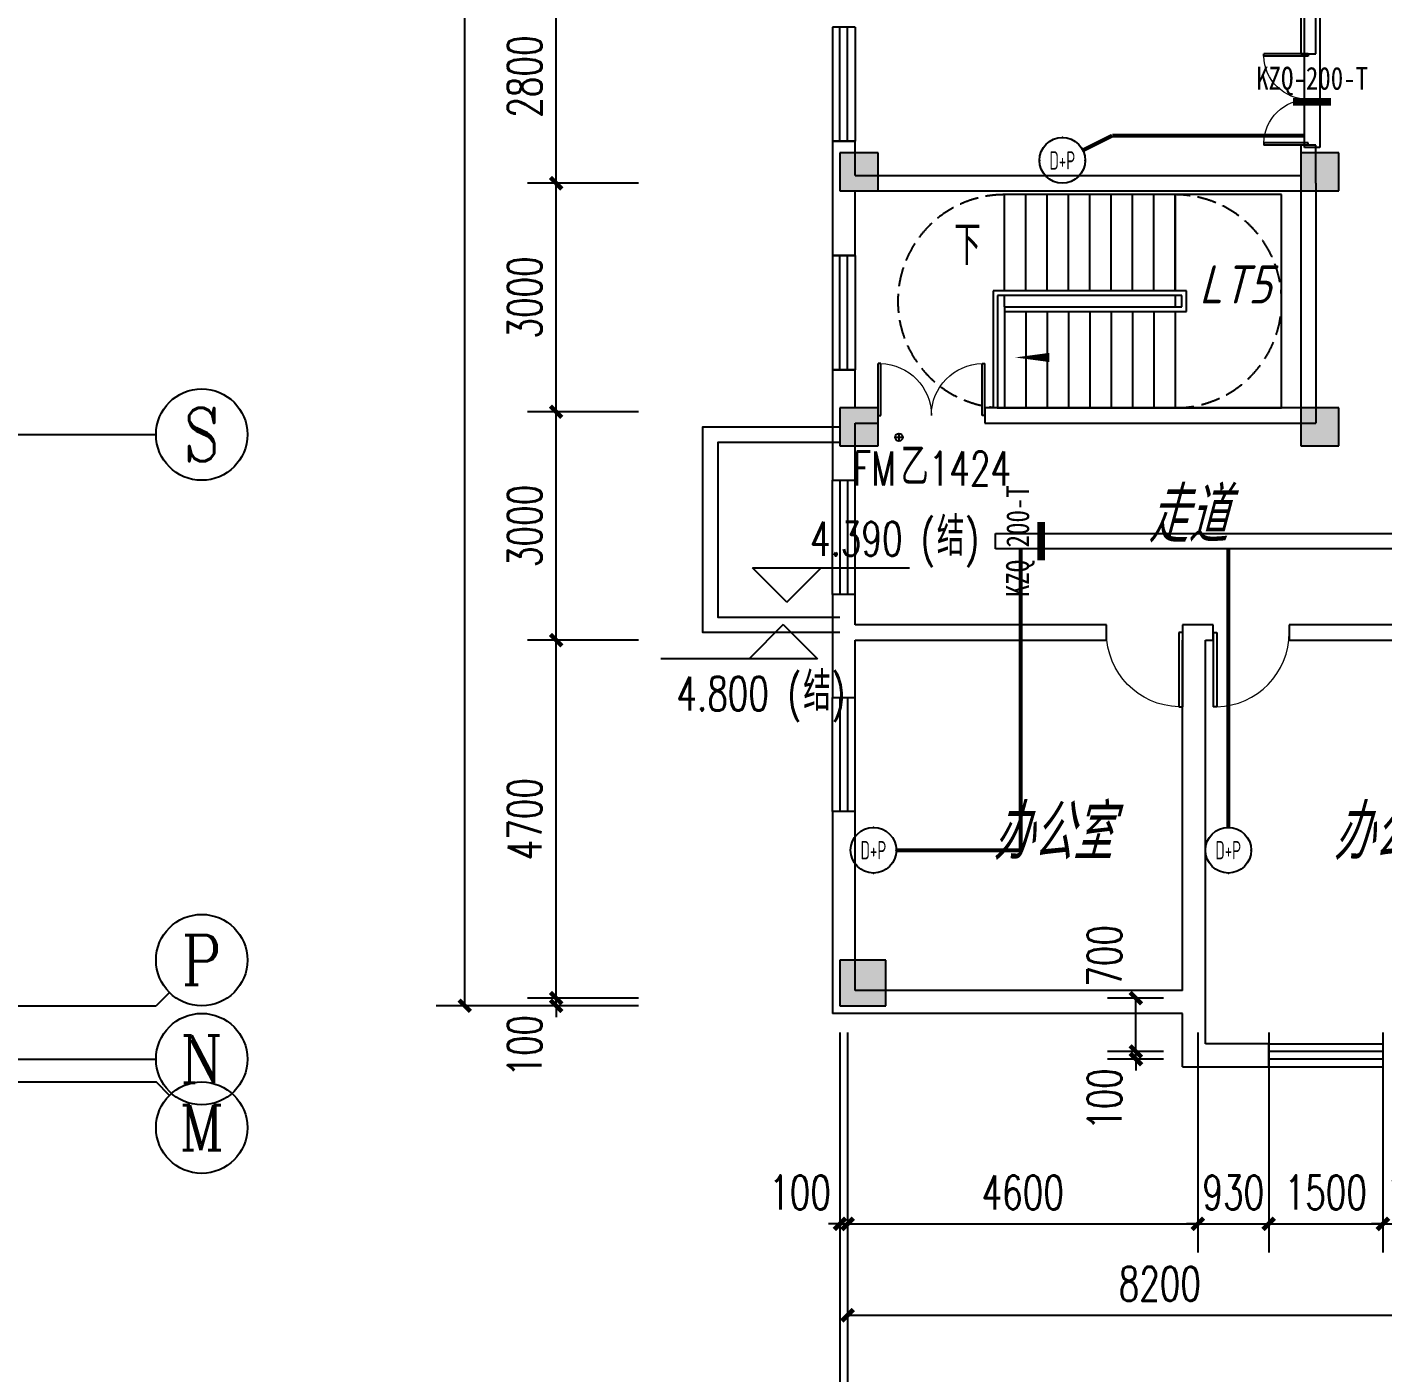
# Model space of a CAD drawing. Extents: x 1333527 to 1855755, y 1020844 to 1581249.
# Drawn here: x 1436099 to 1453904, y 1064658 to 1082327 of the extents above; entities that cross this region are included whole.
import ezdxf
from ezdxf.enums import TextEntityAlignment as Align

# ---------------------------------------------------------------- set-up
doc = ezdxf.new("R2010")
doc.units = 0
doc.header["$LTSCALE"] = 1000
doc.header["$PDSIZE"] = 5
doc.linetypes.add('DASH', pattern=[0.35, 0.25, -0.1])
doc.layers.add('1-建筑底图', color=8, linetype='Continuous', plot=False)
for name, color, linetype in [('AXIS_TEXT', 7, 'Continuous'), ('CABLETRAY_PDS', 4, 'Continuous'), ('EQUIP-通讯', 3, 'Continuous'), ('WIRE-综合布线', 5, 'Continuous'), ('建筑-柱子', 9, 'Continuous'), ('建筑-柱子-填充', 8, 'Continuous'), ('抗震支吊架', 2, 'Continuous'), ('排水', 153, 'Continuous'), ('构造做法', 140, 'Continuous')]:
    doc.layers.add(name, color=color, linetype=linetype)
doc.styles.add('_TCH_AXIS', font='COMPLEX', dxfattribs={"bigfont": 'GBCBIG'})
doc.styles.add('_TCH_DIM', font='SIMPLEX', dxfattribs={"bigfont": 'GBCBIG'})
doc.styles.add('_TCH_DIM_T3', font='SIMPLEX', dxfattribs={"width": 0.705882, "bigfont": 'GBCBIG'})
doc.styles.add('_TCH_WINDOW', font='SIMPLEX', dxfattribs={"bigfont": 'GBCBIG'})
doc.styles.add('_TEL_ATTDEF', font='gbenor', dxfattribs={"bigfont": 'gbcbig'})
doc.styles.add('_TEL_DIM', font='SIMPLEX', dxfattribs={"width": 0.8, "height": 3.5, "bigfont": 'HZTXT'})
doc.styles.add('A_DIM', font='SIMPLEX', dxfattribs={"width": 0.7, "bigfont": 'HZ'})
doc.styles.add('COMPLEX', font='COMPLEX')
doc.styles.add('kzcad', font='', dxfattribs={"width": 0.8})
doc.styles.get("Standard").update_dxf_attribs({"font": 'gbeitc.shx', "bigfont": 'gbcbig.shx'})
doc.styles.get('kzcad').set_extended_font_data('SimSun')
doc.linetypes.add('JIEDI', pattern='A,1.25,-0.25,0.25,-0.25,0.625,["/",Standard,S=0.6,R=0,X=0,Y=-0.3],0.625,-0.25,0.25,-0.25', length=4)
doc.dimstyles.new('_TCH_ARCH&&150', dxfattribs={"dimtxt": 446.25, "dimasz": 150, "dimexe": 375, "dimexo": 450, "dimgap": 189.375, "dimtad": 1, "dimdec": 0, "dimzin": 0, "dimdsep": 46, "dimtxsty": '_TCH_DIM_T3', "dimblk": 'ARCHTICK', "dimcen": 0.09, "dimclrt": 7, "dimazin": 2, "dimtfac": 1, "dimtdec": 0, "dimtix": 1, "dimtmove": 2, "dimatfit": 3, "dimfxl": 1, "dimtolj": 1, "dimtzin": 0, "dimarcsym": 0})

# ---------------------------------------------------------------- blocks, each defined once
blk = doc.blocks.new('$equip_U$00000080(win7-PC-hzk)')
blk.add_circle((0, 0.5), 0.5)
for p in [(0, 0.999), (-0.5, 0.5), (0.5, 0.5)]:
    blk.add_point(p)
at = {"color": 7, "style": '_TEL_DIM', "width": 0.7}
blk.add_attdef('$TEXT$', text='', height=0.4, dxfattribs=at).set_placement((0, 0.5), align=Align.MIDDLE_CENTER)
at = {"color": 7, "style": '_TEL_DIM', "flags": 1}
for tag in ['A', 'REMARK']:
    blk.add_attdef(tag, text='', height=0.00002, dxfattribs=at).set_placement((0, 0), align=Align.MIDDLE_CENTER)
blk = doc.blocks.new('bp')
at = {"layer": '构造做法'}
for points in [[(684404, 661018), (686204, 661018), (686204, 658318), (684404, 658318)], [(684404, 660818), (686004, 660818), (686004, 658518), (684404, 658518)]]:
    blk.add_lwpolyline(points, dxfattribs=at)
blk = doc.blocks.new('ng')
at = {"layer": '排水'}
for p, q in [((345991, 781358), (346091, 781358)), ((346041, 781408), (346041, 781308))]:
    blk.add_line(p, q, dxfattribs=at)
blk.add_circle((346041, 781358), 50, dxfattribs=at)
blk = doc.blocks.new('A$C4670417C')
at = {"layer": '建筑-柱子-填充'}
for points in [[(87000, 39500), (86500, 39500), (86500, 39000), (87000, 39000)], [(93050, 39500), (92550, 39500), (92550, 39000), (93050, 39000)], [(87000, 36150), (86500, 36150), (86500, 35650), (87000, 35650)], [(93050, 36150), (92550, 36150), (92550, 35650), (93050, 35650)], [(87100, 28900), (86500, 28900), (86500, 28300), (87100, 28300)]]:
    blk.add_hatch(color=256, dxfattribs=at).paths.add_polyline_path(points)
at = {"layer": '建筑-柱子'}
for p, q in [((87000, 39500), (86500, 39500)), ((86500, 39500), (86500, 39000)), ((87000, 39000), (87000, 39500)), ((93050, 39500), (92550, 39500)), ((92550, 39500), (92550, 39000)), ((93050, 39000), (93050, 39500)), ((86500, 39000), (87000, 39000)), ((92550, 39000), (93050, 39000)), ((87000, 36150), (86500, 36150)), ((86500, 36150), (86500, 35650)), ((87000, 35650), (87000, 36150)), ((93050, 36150), (92550, 36150)), ((92550, 36150), (92550, 35650)), ((93050, 35650), (93050, 36150)), ((86500, 35650), (87000, 35650)), ((92550, 35650), (93050, 35650)), ((87100, 28900), (86500, 28900)), ((86500, 28900), (86500, 28300)), ((87100, 28300), (87100, 28900)), ((86500, 28300), (87100, 28300))]:
    blk.add_line(p, q, dxfattribs=at)
blk = doc.blocks.new('_ArchTick')
at = {"color": 0, "linetype": 'ByBlock', "const_width": 0.4}
blk.add_lwpolyline([(-0.5, -0.5), (0.5, 0.5)], dxfattribs=at)
blk = doc.blocks.new('*D899')
at = {"layer": '1-建筑底图', "color": 0, "lineweight": -2, "transparency": 16777216}
for p, q in [((87300, 23000), (87300, 18218)), ((111100, 23000), (111100, 18218)), ((87300, 18593), (111100, 18593))]:
    blk.add_line(p, q, dxfattribs=at)
at = {"layer": 'Defpoints', "color": 0}
for p in [(87300, 23450), (111100, 23450), (111100, 18593)]:
    blk.add_point(p, dxfattribs=at)
at = {"layer": '1-建筑底图', "color": 0, "lineweight": -2, "transparency": 16777216, "xscale": 150, "yscale": 150, "zscale": 150, "rotation": 180}
blk.add_blockref('_ArchTick', (87300, 18593), dxfattribs=at)
at = {"layer": '1-建筑底图', "color": 0, "lineweight": -2, "transparency": 16777216, "xscale": 150, "yscale": 150, "zscale": 150}
blk.add_blockref('_ArchTick', (111100, 18593), dxfattribs=at)
at = {"layer": '1-建筑底图', "color": 7, "transparency": 16777216, "insert": (99200, 19005), "char_height": 446.2, "attachment_point": 5, "style": '_TCH_DIM_T3'}
blk.add_mtext('\\A1;23800', dxfattribs=at)
blk = doc.blocks.new('*D900')
at = {"layer": '1-建筑底图', "color": 0, "lineweight": -2, "transparency": 16777216}
for p, q in [((87400, 22250), (87400, 19362)), ((95600, 22250), (95600, 19362)), ((87400, 19737), (95600, 19737))]:
    blk.add_line(p, q, dxfattribs=at)
at = {"layer": 'Defpoints', "color": 0}
for p in [(87400, 22700), (95600, 22700), (95600, 19737)]:
    blk.add_point(p, dxfattribs=at)
at = {"layer": '1-建筑底图', "color": 0, "lineweight": -2, "transparency": 16777216, "xscale": 150, "yscale": 150, "zscale": 150, "rotation": 180}
blk.add_blockref('_ArchTick', (87400, 19737), dxfattribs=at)
at = {"layer": '1-建筑底图', "color": 0, "lineweight": -2, "transparency": 16777216, "xscale": 150, "yscale": 150, "zscale": 150}
blk.add_blockref('_ArchTick', (95600, 19737), dxfattribs=at)
at = {"layer": '1-建筑底图', "color": 7, "transparency": 16777216, "insert": (91500, 20150), "char_height": 446.2, "attachment_point": 5, "style": '_TCH_DIM_T3'}
blk.add_mtext('\\A1;8200', dxfattribs=at)
blk = doc.blocks.new('*D903')
at = {"layer": '1-建筑底图', "color": 0, "lineweight": -2, "transparency": 16777216}
for p, q in [((87300, 23450), (87300, 20562)), ((87400, 23450), (87400, 20562)), ((87300, 20937), (87150, 20937)), ((87300, 20937), (87400, 20937)), ((87400, 20937), (87550, 20937))]:
    blk.add_line(p, q, dxfattribs=at)
at = {"layer": 'Defpoints', "color": 0}
for p in [(87300, 23900), (87400, 23900), (87400, 20937)]:
    blk.add_point(p, dxfattribs=at)
at = {"layer": '1-建筑底图', "color": 0, "lineweight": -2, "transparency": 16777216, "xscale": 150, "yscale": 150, "zscale": 150}
blk.add_blockref('_ArchTick', (87300, 20937), dxfattribs=at)
at = {"layer": '1-建筑底图', "color": 0, "lineweight": -2, "transparency": 16777216, "xscale": 150, "yscale": 150, "zscale": 150, "rotation": 180}
blk.add_blockref('_ArchTick', (87400, 20937), dxfattribs=at)
at = {"layer": '1-建筑底图', "color": 7, "transparency": 16777216, "insert": (86775, 21350), "char_height": 446.2, "attachment_point": 5, "style": '_TCH_DIM_T3'}
blk.add_mtext('\\A1;100', dxfattribs=at)
blk = doc.blocks.new('*D904')
at = {"layer": '1-建筑底图', "color": 0, "lineweight": -2, "transparency": 16777216}
for p, q in [((87400, 23450), (87400, 20562)), ((92000, 23450), (92000, 20562)), ((87400, 20937), (92000, 20937))]:
    blk.add_line(p, q, dxfattribs=at)
at = {"layer": 'Defpoints', "color": 0}
for p in [(87400, 23900), (92000, 23900), (92000, 20937)]:
    blk.add_point(p, dxfattribs=at)
at = {"layer": '1-建筑底图', "color": 0, "lineweight": -2, "transparency": 16777216, "xscale": 150, "yscale": 150, "zscale": 150, "rotation": 180}
blk.add_blockref('_ArchTick', (87400, 20937), dxfattribs=at)
at = {"layer": '1-建筑底图', "color": 0, "lineweight": -2, "transparency": 16777216, "xscale": 150, "yscale": 150, "zscale": 150}
blk.add_blockref('_ArchTick', (92000, 20937), dxfattribs=at)
at = {"layer": '1-建筑底图', "color": 7, "transparency": 16777216, "insert": (89700, 21350), "char_height": 446.2, "attachment_point": 5, "style": '_TCH_DIM_T3'}
blk.add_mtext('\\A1;4600', dxfattribs=at)
blk = doc.blocks.new('*D905')
at = {"layer": '1-建筑底图', "color": 0, "lineweight": -2, "transparency": 16777216}
for p, q in [((92000, 23450), (92000, 20562)), ((92930, 23450), (92930, 20562)), ((92000, 20937), (91850, 20937)), ((92000, 20937), (92930, 20937)), ((92930, 20937), (93080, 20937))]:
    blk.add_line(p, q, dxfattribs=at)
at = {"layer": 'Defpoints', "color": 0}
for p in [(92000, 23900), (92930, 23900), (92930, 20937)]:
    blk.add_point(p, dxfattribs=at)
at = {"layer": '1-建筑底图', "color": 0, "lineweight": -2, "transparency": 16777216, "xscale": 150, "yscale": 150, "zscale": 150}
blk.add_blockref('_ArchTick', (92000, 20937), dxfattribs=at)
at = {"layer": '1-建筑底图', "color": 0, "lineweight": -2, "transparency": 16777216, "xscale": 150, "yscale": 150, "zscale": 150, "rotation": 180}
blk.add_blockref('_ArchTick', (92930, 20937), dxfattribs=at)
at = {"layer": '1-建筑底图', "color": 7, "transparency": 16777216, "insert": (92465, 21350), "char_height": 446.2, "attachment_point": 5, "style": '_TCH_DIM_T3'}
blk.add_mtext('\\A1;930', dxfattribs=at)
blk = doc.blocks.new('*D906')
at = {"layer": '1-建筑底图', "color": 0, "lineweight": -2, "transparency": 16777216}
for p, q in [((92930, 23450), (92930, 20562)), ((94430, 23450), (94430, 20562)), ((92930, 20937), (94430, 20937))]:
    blk.add_line(p, q, dxfattribs=at)
at = {"layer": 'Defpoints', "color": 0}
for p in [(92930, 23900), (94430, 23900), (94430, 20937)]:
    blk.add_point(p, dxfattribs=at)
at = {"layer": '1-建筑底图', "color": 0, "lineweight": -2, "transparency": 16777216, "xscale": 150, "yscale": 150, "zscale": 150, "rotation": 180}
blk.add_blockref('_ArchTick', (92930, 20937), dxfattribs=at)
at = {"layer": '1-建筑底图', "color": 0, "lineweight": -2, "transparency": 16777216, "xscale": 150, "yscale": 150, "zscale": 150}
blk.add_blockref('_ArchTick', (94430, 20937), dxfattribs=at)
at = {"layer": '1-建筑底图', "color": 7, "transparency": 16777216, "insert": (93680, 21350), "char_height": 446.2, "attachment_point": 5, "style": '_TCH_DIM_T3'}
blk.add_mtext('\\A1;1500', dxfattribs=at)
blk = doc.blocks.new('*D907')
at = {"layer": '1-建筑底图', "color": 0, "lineweight": -2, "transparency": 16777216}
for p, q in [((94430, 23450), (94430, 20562)), ((95600, 23450), (95600, 20562)), ((94430, 20937), (94280, 20937)), ((94430, 20937), (95600, 20937)), ((95600, 20937), (95750, 20937))]:
    blk.add_line(p, q, dxfattribs=at)
at = {"layer": 'Defpoints', "color": 0}
for p in [(94430, 23900), (95600, 23900), (95600, 20937)]:
    blk.add_point(p, dxfattribs=at)
at = {"layer": '1-建筑底图', "color": 0, "lineweight": -2, "transparency": 16777216, "xscale": 150, "yscale": 150, "zscale": 150}
blk.add_blockref('_ArchTick', (94430, 20937), dxfattribs=at)
at = {"layer": '1-建筑底图', "color": 0, "lineweight": -2, "transparency": 16777216, "xscale": 150, "yscale": 150, "zscale": 150, "rotation": 180}
blk.add_blockref('_ArchTick', (95600, 20937), dxfattribs=at)
at = {"layer": '1-建筑底图', "color": 7, "transparency": 16777216, "insert": (95015, 21350), "char_height": 446.2, "attachment_point": 5, "style": '_TCH_DIM_T3'}
blk.add_mtext('\\A1;1170', dxfattribs=at)
blk = doc.blocks.new('*D546')
at = {"layer": '1-建筑底图', "color": 0, "lineweight": -2, "transparency": 16777216}
for p, q in [((91550, 23900), (90811, 23900)), ((91186, 23200), (91186, 23900)), ((91550, 23200), (90811, 23200))]:
    blk.add_line(p, q, dxfattribs=at)
at = {"layer": 'Defpoints', "color": 0}
for p in [(91186, 23900), (92000, 23900), (92000, 23200)]:
    blk.add_point(p, dxfattribs=at)
at = {"layer": '1-建筑底图', "color": 0, "lineweight": -2, "transparency": 16777216, "xscale": 150, "yscale": 150, "zscale": 150}
for p, rotation in [((91186, 23900), 90), ((91186, 23200), 270)]:
    blk.add_blockref('_ArchTick', p, dxfattribs=dict(at, rotation=rotation))
at = {"layer": '1-建筑底图', "color": 7, "transparency": 16777216, "insert": (90774, 24455), "char_height": 446.2, "attachment_point": 5, "rotation": 90, "style": '_TCH_DIM_T3'}
blk.add_mtext('\\A1;700', dxfattribs=at)
blk = doc.blocks.new('*D547')
at = {"layer": '1-建筑底图', "color": 0, "lineweight": -2, "transparency": 16777216}
for p, q in [((91186, 23200), (91186, 23350)), ((91550, 23200), (90811, 23200)), ((91186, 23100), (91186, 23200)), ((91550, 23100), (90811, 23100)), ((91186, 23100), (91186, 22950))]:
    blk.add_line(p, q, dxfattribs=at)
at = {"layer": 'Defpoints', "color": 0}
for p in [(91186, 23200), (92000, 23200), (92000, 23100)]:
    blk.add_point(p, dxfattribs=at)
at = {"layer": '1-建筑底图', "color": 0, "lineweight": -2, "transparency": 16777216, "xscale": 150, "yscale": 150, "zscale": 150}
for p, rotation in [((91186, 23200), 270), ((91186, 23100), 90)]:
    blk.add_blockref('_ArchTick', p, dxfattribs=dict(at, rotation=rotation))
at = {"layer": '1-建筑底图', "color": 7, "transparency": 16777216, "insert": (90774, 22575), "char_height": 446.2, "attachment_point": 5, "rotation": 90, "style": '_TCH_DIM_T3'}
blk.add_mtext('\\A1;100', dxfattribs=at)
blk = doc.blocks.new('*D550')
at = {"layer": '1-建筑底图', "color": 0, "lineweight": -2, "transparency": 16777216}
for p, q in [((83454, 57400), (81997, 57400)), ((82372, 23800), (82372, 57400)), ((83454, 23800), (81997, 23800))]:
    blk.add_line(p, q, dxfattribs=at)
at = {"layer": 'Defpoints', "color": 0}
for p in [(82372, 57400), (83904, 57400), (83904, 23800)]:
    blk.add_point(p, dxfattribs=at)
at = {"layer": '1-建筑底图', "color": 0, "lineweight": -2, "transparency": 16777216, "xscale": 150, "yscale": 150, "zscale": 150}
for p, rotation in [((82372, 57400), 90), ((82372, 23800), 270)]:
    blk.add_blockref('_ArchTick', p, dxfattribs=dict(at, rotation=rotation))
at = {"layer": '1-建筑底图', "color": 7, "transparency": 16777216, "insert": (81959, 40600), "char_height": 446.2, "attachment_point": 5, "rotation": 90, "style": '_TCH_DIM_T3'}
blk.add_mtext('\\A1;33600', dxfattribs=at)
blk = doc.blocks.new('*D558')
at = {"layer": '1-建筑底图', "color": 0, "lineweight": -2, "transparency": 16777216}
for p, q in [((84654, 37400), (83197, 37400)), ((83572, 34600), (83572, 37400)), ((84654, 34600), (83197, 34600))]:
    blk.add_line(p, q, dxfattribs=at)
at = {"layer": 'Defpoints', "color": 0}
for p in [(83572, 37400), (85104, 37400), (85104, 34600)]:
    blk.add_point(p, dxfattribs=at)
at = {"layer": '1-建筑底图', "color": 0, "lineweight": -2, "transparency": 16777216, "xscale": 150, "yscale": 150, "zscale": 150}
for p, rotation in [((83572, 37400), 90), ((83572, 34600), 270)]:
    blk.add_blockref('_ArchTick', p, dxfattribs=dict(at, rotation=rotation))
at = {"layer": '1-建筑底图', "color": 7, "transparency": 16777216, "insert": (83159, 36000), "char_height": 446.2, "attachment_point": 5, "rotation": 90, "style": '_TCH_DIM_T3'}
blk.add_mtext('\\A1;2800', dxfattribs=at)
blk = doc.blocks.new('*D559')
at = {"layer": '1-建筑底图', "color": 0, "lineweight": -2, "transparency": 16777216}
for p, q in [((84654, 34600), (83197, 34600)), ((83572, 31600), (83572, 34600)), ((84654, 31600), (83197, 31600))]:
    blk.add_line(p, q, dxfattribs=at)
at = {"layer": 'Defpoints', "color": 0}
for p in [(83572, 34600), (85104, 34600), (85104, 31600)]:
    blk.add_point(p, dxfattribs=at)
at = {"layer": '1-建筑底图', "color": 0, "lineweight": -2, "transparency": 16777216, "xscale": 150, "yscale": 150, "zscale": 150}
for p, rotation in [((83572, 34600), 90), ((83572, 31600), 270)]:
    blk.add_blockref('_ArchTick', p, dxfattribs=dict(at, rotation=rotation))
at = {"layer": '1-建筑底图', "color": 7, "transparency": 16777216, "insert": (83159, 33100), "char_height": 446.2, "attachment_point": 5, "rotation": 90, "style": '_TCH_DIM_T3'}
blk.add_mtext('\\A1;3000', dxfattribs=at)
blk = doc.blocks.new('*D560')
at = {"layer": '1-建筑底图', "color": 0, "lineweight": -2, "transparency": 16777216}
for p, q in [((84654, 31600), (83197, 31600)), ((83572, 28600), (83572, 31600)), ((84654, 28600), (83197, 28600))]:
    blk.add_line(p, q, dxfattribs=at)
at = {"layer": 'Defpoints', "color": 0}
for p in [(83572, 31600), (85104, 31600), (85104, 28600)]:
    blk.add_point(p, dxfattribs=at)
at = {"layer": '1-建筑底图', "color": 0, "lineweight": -2, "transparency": 16777216, "xscale": 150, "yscale": 150, "zscale": 150}
for p, rotation in [((83572, 31600), 90), ((83572, 28600), 270)]:
    blk.add_blockref('_ArchTick', p, dxfattribs=dict(at, rotation=rotation))
at = {"layer": '1-建筑底图', "color": 7, "transparency": 16777216, "insert": (83159, 30100), "char_height": 446.2, "attachment_point": 5, "rotation": 90, "style": '_TCH_DIM_T3'}
blk.add_mtext('\\A1;3000', dxfattribs=at)
blk = doc.blocks.new('*D561')
at = {"layer": '1-建筑底图', "color": 0, "lineweight": -2, "transparency": 16777216}
for p, q in [((84654, 28600), (83197, 28600)), ((83572, 23900), (83572, 28600)), ((84654, 23900), (83197, 23900))]:
    blk.add_line(p, q, dxfattribs=at)
at = {"layer": 'Defpoints', "color": 0}
for p in [(83572, 28600), (85104, 28600), (85104, 23900)]:
    blk.add_point(p, dxfattribs=at)
at = {"layer": '1-建筑底图', "color": 0, "lineweight": -2, "transparency": 16777216, "xscale": 150, "yscale": 150, "zscale": 150}
for p, rotation in [((83572, 28600), 90), ((83572, 23900), 270)]:
    blk.add_blockref('_ArchTick', p, dxfattribs=dict(at, rotation=rotation))
at = {"layer": '1-建筑底图', "color": 7, "transparency": 16777216, "insert": (83159, 26250), "char_height": 446.2, "attachment_point": 5, "rotation": 90, "style": '_TCH_DIM_T3'}
blk.add_mtext('\\A1;4700', dxfattribs=at)
blk = doc.blocks.new('*D562')
at = {"layer": '1-建筑底图', "color": 0, "lineweight": -2, "transparency": 16777216}
for p, q in [((83572, 23900), (83572, 24050)), ((84654, 23900), (83197, 23900)), ((83572, 23800), (83572, 23900)), ((84654, 23800), (83197, 23800)), ((83572, 23800), (83572, 23650))]:
    blk.add_line(p, q, dxfattribs=at)
at = {"layer": 'Defpoints', "color": 0}
for p in [(83572, 23900), (85104, 23900), (85104, 23800)]:
    blk.add_point(p, dxfattribs=at)
at = {"layer": '1-建筑底图', "color": 0, "lineweight": -2, "transparency": 16777216, "xscale": 150, "yscale": 150, "zscale": 150}
for p, rotation in [((83572, 23900), 270), ((83572, 23800), 90)]:
    blk.add_blockref('_ArchTick', p, dxfattribs=dict(at, rotation=rotation))
at = {"layer": '1-建筑底图', "color": 7, "transparency": 16777216, "insert": (83159, 23275), "char_height": 446.2, "attachment_point": 5, "rotation": 90, "style": '_TCH_DIM_T3'}
blk.add_mtext('\\A1;100', dxfattribs=at)
blk = doc.blocks.new('$WINLIB2D$00000001')
at = {"color": 0}
for points in [[(-0.5, 0.5), (-0.5, -0.5)], [(-0.5, 0.5), (0.5, 0.5)], [(0.5, -0.5), (0.5, 0.5)], [(0.5, 0.167), (-0.5, 0.167)], [(0.5, -0.167), (-0.5, -0.167)], [(-0.5, -0.5), (0.5, -0.5)]]:
    blk.add_lwpolyline(points, dxfattribs=at)
blk = doc.blocks.new('$DorLib2D$00000002')
for p, q in [((-0.5, 0), (-0.5, 0.4875)), ((-0.475, 0.4875), (-0.5, 0.4875)), ((-0.475, 0), (-0.475, 0.4875)), ((0.475, 0), (0.475, 0.4875)), ((0.475, 0.4875), (0.5, 0.4875)), ((0.5, 0), (0.5, 0.4875)), ((-0.5, 0), (-0.475, 0)), ((0.5, 0), (0.475, 0))]:
    blk.add_line(p, q)
at = {"lineweight": 13}
for centre, start, end in [((-0.4875, 0), 0, 88.53072), ((0.4875, 0), 91.46928, 180)]:
    blk.add_arc(centre, 0.4875, start, end, dxfattribs=at)
blk = doc.blocks.new('$DorLib2D$00000001')
for p, q in [((0.45, 0.975), (0.5, 0.975)), ((0.45, 0), (0.45, 0.975)), ((0.5, 0), (0.5, 0.975)), ((0.5, 0), (0.45, 0))]:
    blk.add_line(p, q)
at = {"lineweight": 13}
blk.add_arc((0.475, 0), 0.975, 91.4693, 180, dxfattribs=at)
blk = doc.blocks.new('_AXISO')
blk.add_circle((0, 0), 0.5)
at = {"layer": 'AXIS_TEXT', "style": 'COMPLEX', "width": 1.041667}
blk.add_attdef('A', text='', height=0.56, dxfattribs=at).set_placement((-0.25, -0.28), (0.25, -0.28), align=Align.FIT)
blk = doc.blocks.new('1-屋顶层建筑底图')
at = {"layer": '1-建筑底图', "color": 8}
for p, q in [((24809.7, 7600), (30809.7, 7600)), ((30985.5, 275.7), (30809.7, 100)), ((24809.7, 100), (30809.7, 100)), ((24809.7, -600), (30809.7, -600)), ((24809.7, -900), (30809.7, -900)), ((30985.5, -1075.7), (30809.7, -900))]:
    blk.add_line(p, q, dxfattribs=at)
ref = blk.add_blockref('_AXISO', (31409.7, 7600), dxfattribs=dict(at, xscale=1200, yscale=1200, zscale=1200))
ref.add_attrib('A', 'S', dxfattribs={"layer": 'AXIS_TEXT', "height": 698.9, "style": '_TCH_AXIS'}).set_placement((31176.8, 7250.5), (31642.7, 7250.5), align=Align.FIT)
ref = blk.add_blockref('_AXISO', (31409.7, 700), dxfattribs=dict(at, xscale=1200, yscale=1200, zscale=1200))
ref.add_attrib('A', 'P', dxfattribs={"layer": 'AXIS_TEXT', "height": 652.9, "style": '_TCH_AXIS'}).set_placement((31145.5, 373.6), (31674, 373.6), align=Align.FIT)
ref = blk.add_blockref('_AXISO', (31409.7, -600), dxfattribs=dict(at, xscale=1200, yscale=1200, zscale=1200))
ref.add_attrib('A', 'N', dxfattribs={"layer": 'AXIS_TEXT', "height": 622.9, "style": '_TCH_AXIS'}).set_placement((31128, -911.4), (31691.5, -911.4), align=Align.FIT)
ref = blk.add_blockref('_AXISO', (31409.7, -1500), dxfattribs=dict(at, xscale=1200, yscale=1200, zscale=1200))
ref.add_attrib('A', 'M', dxfattribs={"layer": 'AXIS_TEXT', "height": 594, "style": '_TCH_AXIS'}).set_placement((31112.8, -1797), (31706.7, -1797), align=Align.FIT)
blk = doc.blocks.new('1-二层建筑底图')
at = {"layer": '1-建筑底图', "color": 8}
for p, q in [((93350, 45100), (93350, 36300)), ((93550, 36300), (93550, 45100)), ((93350, 36300), (93550, 36300)), ((87500, 35150), (87200, 35150)), ((87200, 35150), (87200, 34600)), ((87500, 34700), (87500, 35150)), ((93550, 35100), (93350, 35100)), ((93350, 35100), (93350, 34700)), ((93550, 34600), (93550, 35100)), ((87200, 34600), (87200, 33650)), ((87500, 34700), (93350, 34700)), ((93550, 34600), (93550, 31450)), ((87500, 34500), (93350, 34500)), ((87500, 33650), (87500, 34500)), ((91700, 34450), (89460, 34450)), ((89460, 33185), (89460, 34450)), ((89740, 33185), (89740, 34450)), ((90020, 33185), (90020, 34450)), ((90300, 33185), (90300, 34450)), ((90580, 33185), (90580, 34450)), ((90860, 33185), (90860, 34450)), ((91140, 33185), (91140, 34450)), ((91420, 33185), (91420, 34450)), ((91700, 33185), (91700, 34450)), ((93100, 34450), (91700, 34450)), ((91700, 34450), (91700, 33185)), ((93100, 31650), (93100, 34450)), ((93350, 34500), (93350, 31650)), ((87200, 33650), (87500, 33650)), ((91850, 33185), (89310, 33185)), ((89310, 33185), (89310, 31650)), ((91790, 33125), (89370, 33125)), ((89370, 33125), (89370, 31650)), ((91700, 33125), (89460, 33125)), ((89460, 32975), (89460, 33125)), ((91700, 33125), (91700, 32975)), ((91790, 32975), (91790, 33125)), ((91850, 32915), (91850, 33185)), ((89460, 32975), (91700, 32975)), ((89460, 32975), (89460, 32915)), ((89460, 32975), (91790, 32975)), ((89460, 32975), (89460, 32915)), ((89460, 32915), (89460, 31650)), ((89460, 32915), (91850, 32915)), ((89740, 32915), (89740, 31650)), ((90020, 32915), (90020, 31650)), ((90300, 32915), (90300, 31650)), ((90580, 32915), (90580, 31650)), ((90860, 32915), (90860, 31650)), ((91140, 32915), (91140, 31650)), ((91420, 32915), (91420, 31650)), ((91700, 32915), (91700, 31650)), ((91700, 32915), (91700, 31650)), ((87500, 32150), (87200, 32150)), ((87200, 32150), (87200, 31550)), ((87500, 31650), (87500, 32150)), ((87200, 31550), (87200, 30700)), ((87800, 31650), (87500, 31650)), ((87800, 31450), (87800, 31650)), ((93350, 31650), (89200, 31650)), ((89200, 31650), (89200, 31450)), ((89370, 31650), (89310, 31650)), ((89460, 31650), (91700, 31650)), ((91700, 31650), (93100, 31650)), ((87500, 30700), (87500, 31450)), ((87500, 31450), (87800, 31450)), ((89200, 31450), (93550, 31450)), ((87200, 30700), (87500, 30700)), ((86601.2, 29100.9), (86151.2, 29550.9)), ((86151.2, 29550.9), (88211.2, 29550.9)), ((86601.2, 29100.9), (87051.2, 29550.9)), ((87500, 29200), (87200, 29200)), ((87200, 29200), (87200, 28700)), ((87500, 28800), (87500, 29200)), ((86555.1, 28807.6), (86105.1, 28357.6)), ((86555.1, 28807.6), (87005.1, 28357.6)), ((87200, 28700), (87200, 27850)), ((90800, 28800), (87500, 28800)), ((90800, 28600), (90800, 28800)), ((92000, 28800), (91800, 28800)), ((91800, 28800), (91800, 28600)), ((92200, 28800), (92000, 28800)), ((92200, 28600), (92200, 28800)), ((98000, 28800), (93200, 28800)), ((93200, 28800), (93200, 28600)), ((87500, 28600), (90800, 28600)), ((87500, 27850), (87500, 28600)), ((91800, 24000), (91800, 28600)), ((92100, 23900), (92100, 28600)), ((92100, 28600), (92200, 28600)), ((93200, 28600), (98000, 28600)), ((87005.1, 28357.6), (84945.1, 28357.6)), ((87200, 27850), (87500, 27850)), ((87500, 26350), (87200, 26350)), ((87200, 26350), (87200, 23700)), ((87500, 24000), (87500, 26350)), ((91800, 24000), (87500, 24000)), ((92100, 23300), (92100, 23900)), ((91800, 23700), (87200, 23700)), ((91800, 23000), (91800, 23700)), ((92930, 23300), (92100, 23300)), ((92930, 23000), (92930, 23300)), ((91800, 23000), (92930, 23000)), ((87400, 21858.7), (87400, 15858.7))]:
    blk.add_line(p, q, dxfattribs=at)
blk.add_lwpolyline([(89320, 33787.5, 0, 0, 0), (92400, 33787.5, 0, 0, 0), (92400, 32312.5, 0, 0, 0), (89600, 32312.5, 0, 120, 0), (90050, 32312.5, 0, 0, 0)], format="xyseb", dxfattribs=at)
at = {"layer": '1-建筑底图', "color": 8, "linetype": 'DASH'}
for centre, start, end in [((89460, 33050), 90, 270), ((91700, 33050), 270, 90)]:
    blk.add_arc(centre, 1400, start, end, dxfattribs=at)
at = {"layer": '1-建筑底图', "color": 8}
for name, p in [('A$C4670417C', (800, -4500)), ('ng', (-257966.4, -750093.3))]:
    blk.add_blockref(name, p, dxfattribs=at)
for name, p, xscale, yscale, zscale, rotation in [('$WINLIB2D$00000001', (87350, 35900), 1500, 300, 300, 270), ('$DorLib2D$00000002', (93450, 35700), 1200, -1200, 200, 270.0000000000003), ('$WINLIB2D$00000001', (87350, 32900), 1500, 300, 300, 270), ('$WINLIB2D$00000001', (87350, 29950), -1500, 300, 300, 270), ('$DorLib2D$00000001', (91300, 28700), 1000, -1000, 200, 2.172134718214767e-08), ('$DorLib2D$00000001', (92700, 28700), -1000, -1000, 200, 2.172142465894922e-08), ('$WINLIB2D$00000001', (87350, 27100), -1500, 300, 300, 270), ('$WINLIB2D$00000001', (93680, 23150), -1500, 300, 300, 180)]:
    blk.add_blockref(name, p, dxfattribs=dict(at, xscale=xscale, yscale=yscale, zscale=zscale, rotation=rotation))
at = {"layer": '1-建筑底图', "color": 8, "xscale": -1400, "yscale": 1400, "zscale": 200}
blk.add_blockref('$DorLib2D$00000002', (88500, 31550), dxfattribs=at)
at = {"layer": '1-建筑底图', "color": 8, "rotation": 180}
blk.add_blockref('bp', (771704.1, 689718.2), dxfattribs=at)
at = {"layer": '1-建筑底图', "color": 8}
for s, height, style, width, p in [('下', 525, 'A_DIM', 0.7, (88797.9, 33525)), ('FM', 446.25, '_TCH_WINDOW', 0.705882, (87468.2, 30629.9)), ('1424', 446.25, '_TCH_WINDOW', 0.705882, (88466.8, 30629.9)), ('4.390', 446.25, '_TCH_DIM', 0.705882, (86906.2, 29708.4)), ('(', 446.2, '_TCH_DIM', 0.705882, (88361.2, 29708.4)), (')', 446.2, '_TCH_DIM', 0.705882, (88939.8, 29708.4)), ('(', 446.2, '_TCH_DIM', 0.705882, (86607.1, 27675.1)), (')', 446.2, '_TCH_DIM', 0.705882, (87185.7, 27675.1)), ('4.800', 446.25, '_TCH_DIM', 0.705882, (85152.1, 27675.1))]:
    blk.add_text(s, height=height, dxfattribs=dict(at, style=style, width=width)).set_placement(p)
for s, height, p in [('LT5', 500, (92016.7, 33021.3)), ('走道', 723.4, (91342.2, 29882.4)), ('办公室', 723.4, (89306, 25717.9)), ('办公室', 723.4, (93775.6, 25717.9))]:
    blk.add_text(s, height=height, dxfattribs=at).set_placement(p)
for s, style, p in [('乙', '_TCH_WINDOW', (88098.2, 30629.9)), ('结', '_TCH_DIM', (88571.2, 29708.4)), ('结', '_TCH_DIM', (86817.1, 27675.1))]:
    blk.add_text(s, height=506.4, dxfattribs=dict(at, style=style)).set_placement(p)
for p1, p2, distance, picture, middle in [((83903.7, 23800), (83903.7, 57400), 1532.2, '*D550', (81959, 40600)), ((85103.7, 34600), (85103.7, 37400), 1532.2, '*D558', (83159, 36000)), ((85103.7, 31600), (85103.7, 34600), 1532.2, '*D559', (83159, 33100)), ((85103.7, 28600), (85103.7, 31600), 1532.2, '*D560', (83159, 30100)), ((85103.7, 23900), (85103.7, 28600), 1532.2, '*D561', (83159, 26250)), ((87400, 23900), (92000, 23900), -2962.5, '*D904', (89700, 21350)), ((92000, 23900), (92930, 23900), -2962.5, '*D905', (92465, 21350)), ((92930, 23900), (94430, 23900), -2962.5, '*D906', (93680, 21350)), ((94430, 23900), (95600, 23900), -2962.5, '*D907', (95015, 21350)), ((87300, 23450), (111100, 23450), -4857.1, '*D899', (99200, 19005.4)), ((87400, 22700), (95600, 22700), -2962.5, '*D900', (91500, 20150))]:
    dim = blk.add_aligned_dim(p1=p1, p2=p2, distance=distance, dimstyle='_TCH_ARCH&&150', dxfattribs=at)
    dim.commit()
    dim.dimension.update_dxf_attribs({"geometry": picture, "text_midpoint": middle})
for base, p1, p2, angle, picture, middle in [((91186.5, 23900), (92000, 23200), (92000, 23900), 90, '*D546', (90774, 24455)), ((83571.5, 23900), (85103.7, 23800), (85103.7, 23900), 90, '*D562', (83159, 23275)), ((87400, 20937.5), (87300, 23900), (87400, 23900), 360, '*D903', (86775, 21350)), ((91186.5, 23200), (92000, 23100), (92000, 23200), 90, '*D547', (90774, 22575))]:
    dim = blk.add_linear_dim(base=base, p1=p1, p2=p2, angle=angle, dimstyle='_TCH_ARCH&&150', dxfattribs=at)
    dim.commit()
    dim.dimension.update_dxf_attribs({"geometry": picture, "text_midpoint": middle, "dimtype": 161})

msp = doc.modelspace()

# ---------------------------------------------------------------- linework, layer by layer
at = {"layer": 'CABLETRAY_PDS'}
for p, q in [((1452874, 1080745), (1452874, 1096877)), ((1453074, 1096877), (1453074, 1080745)), ((1453074, 1080745), (1452874, 1080745)), ((1448817, 1075477), (1448817, 1075677)), ((1448817, 1075677), (1462974, 1075677)), ((1462974, 1075477), (1448817, 1075477))]:
    msp.add_line(p, q, dxfattribs=at)
at = {"layer": 'WIRE-综合布线', "linetype": 'Continuous', "const_width": 52.5}
for points in [[(1449962, 1080709), (1450349, 1080901)], [(1450349, 1080901), (1452874, 1080901)], [(1449147, 1071520), (1449147, 1075477)], [(1451873, 1071820), (1451873, 1075477)], [(1447513, 1071520), (1449147, 1071520)]]:
    msp.add_lwpolyline(points, dxfattribs=at)
at = {"layer": '抗震支吊架', "color": 2, "const_width": 100}
for points in [[(1452724, 1081345), (1453224, 1081345)], [(1449417, 1075327), (1449417, 1075827)]]:
    msp.add_lwpolyline(points, dxfattribs=at)

# ---------------------------------------------------------------- block references
at = {"layer": '1-建筑底图'}
for name, p in [('1-二层建筑底图', (1359474, 1045677)), ('1-屋顶层建筑底图', (1406982, 1069377))]:
    msp.add_blockref(name, p, dxfattribs=at)
at = {"layer": 'EQUIP-通讯', "linetype": 'JIEDI'}
ref = msp.add_blockref('$equip_U$00000080(win7-PC-hzk)', (1449694, 1080277), dxfattribs=dict(at, xscale=600, yscale=600, zscale=600))
ref.add_attrib('$TEXT$', 'D+P', dxfattribs={"layer": '0', "color": 7, "height": 240, "style": '_TEL_ATTDEF', "width": 0.7}).set_placement((1449694, 1080576), align=Align.MIDDLE_CENTER)
ref = msp.add_blockref('$equip_U$00000080(win7-PC-hzk)', (1446914, 1071520), dxfattribs=dict(at, xscale=600, yscale=600, zscale=600, rotation=269.9999999999997))
ref.add_attrib('$TEXT$', 'D+P', dxfattribs={"layer": '0', "color": 7, "height": 240, "style": '_TEL_ATTDEF', "width": 0.7}).set_placement((1447213, 1071520), align=Align.MIDDLE_CENTER)
ref = msp.add_blockref('$equip_U$00000080(win7-PC-hzk)', (1451574, 1071520), dxfattribs=dict(at, xscale=600, yscale=600, zscale=600, rotation=269.9999999999997))
ref.add_attrib('$TEXT$', 'D+P', dxfattribs={"layer": '0', "color": 7, "height": 240, "style": '_TEL_ATTDEF', "width": 0.7}).set_placement((1451873, 1071520), align=Align.MIDDLE_CENTER)

# ---------------------------------------------------------------- texts
at = {"layer": '抗震支吊架', "color": 2, "style": 'kzcad', "width": 0.8}
for rotation, p in [(359.8854, (1452974, 1081505)), (89.8854, (1449257, 1075577))]:
    msp.add_text('KZQ-200-T', height=300, rotation=rotation, dxfattribs=at).set_placement(p, align=Align.CENTER)

doc.saveas('drawing.dxf')
